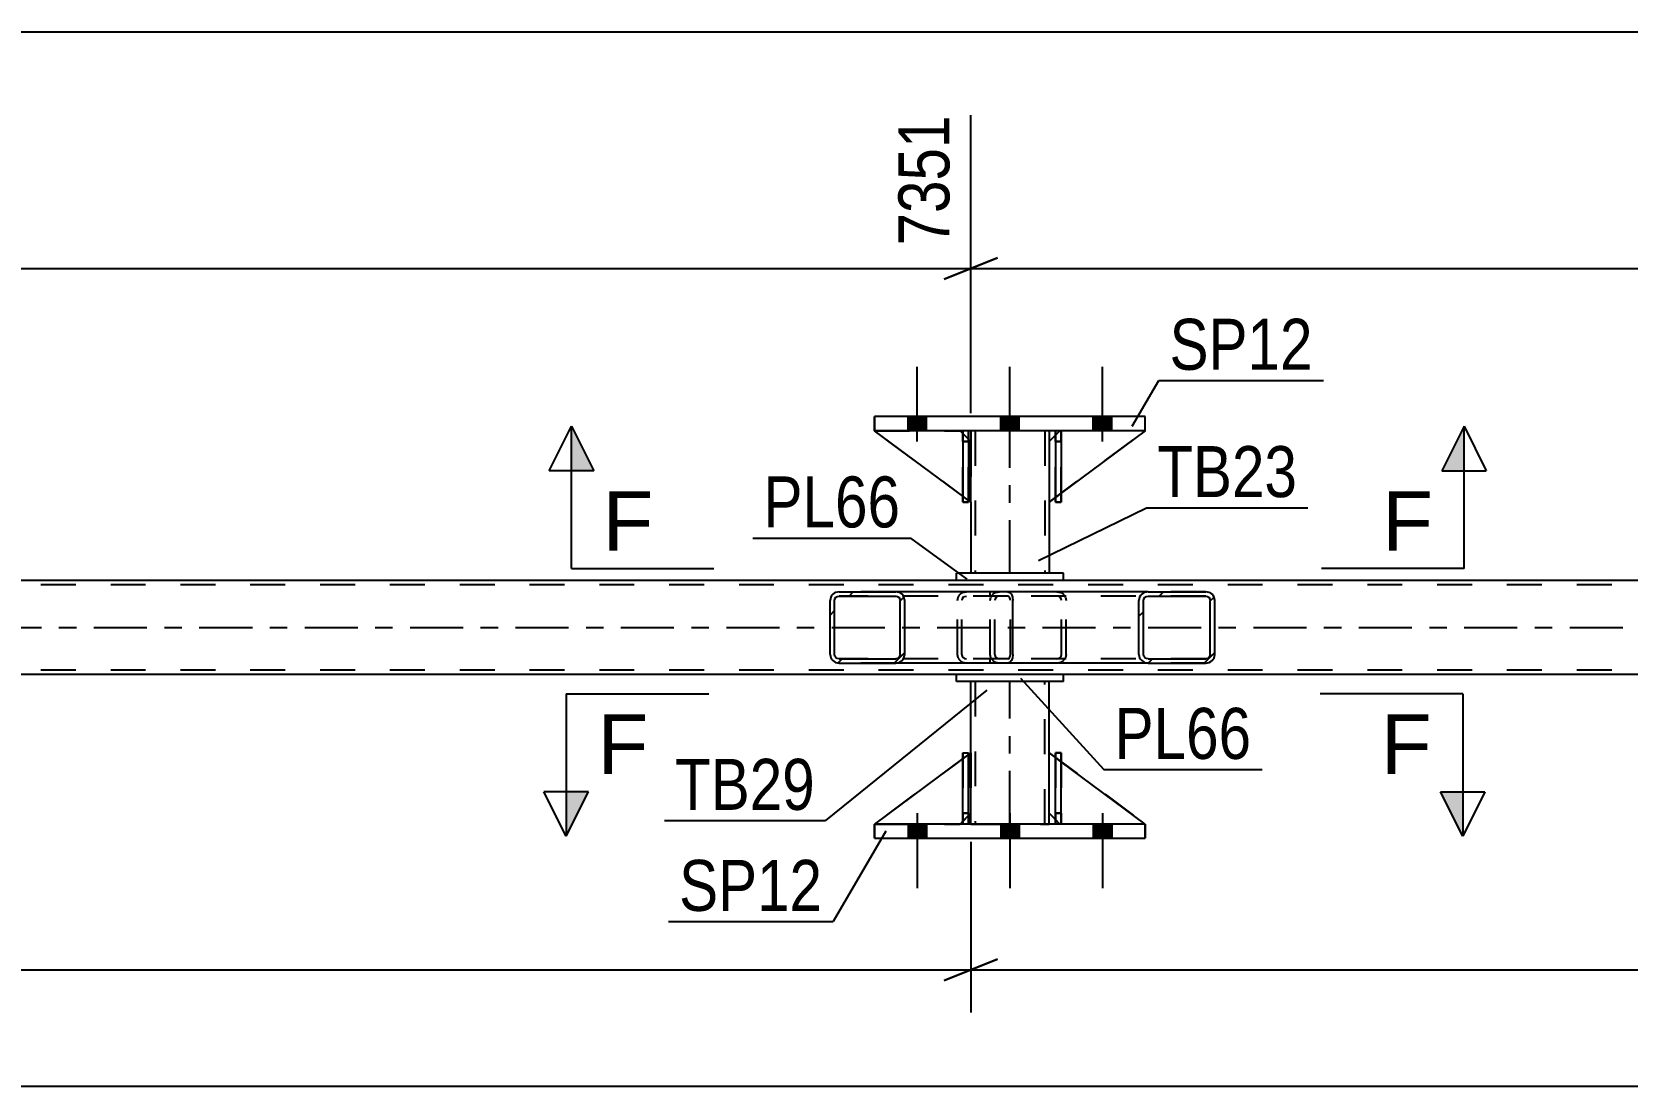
# Model space of a CAD drawing. Header units: millimetres. Extents: x 0 to 841, y 0 to 594.
# Drawn here: x 270.8 to 360.4, y 205.5 to 264.7 of the extents above; entities that cross this region are included whole.
import ezdxf

# ---------------------------------------------------------------- set-up
doc = ezdxf.new("R2010")
doc.units = ezdxf.units.MM
doc.linetypes.add('DXK_LINE_DOT2', pattern=[3.9198, 1.9599, -1.9599])
doc.linetypes.add('DXK_LINE_DOT3', pattern=[5.9187, 2.979, -0.9799, 0.9799, -0.9799])
doc.styles.add('Arial', font='ARIAL.TTF', dxfattribs={"height": 0.2})
doc.styles.add('Arial Narrow', font='ARIALN.TTF', dxfattribs={"height": 0.2})

# ---------------------------------------------------------------- blocks, each defined once
blk = doc.blocks.new('Part-247305199-4284 - 4236')
at = {"color": 2, "linetype": 'Continuous'}
for p, q in [((333.322, 243.115), (318.122, 243.115)), ((318.122, 242.315), (318.122, 243.115)), ((333.322, 242.315), (333.322, 243.115)), ((333.322, 242.315), (318.122, 242.315))]:
    blk.add_line(p, q, dxfattribs=at)
at = {"color": 7, "linetype": 'DXK_LINE_DOT2'}
for p, q in [((318.122, 243.115), (318.122, 242.315)), ((333.322, 242.315), (333.322, 243.115))]:
    blk.add_line(p, q, dxfattribs=at)
blk = doc.blocks.new('Part-247305199-4259 - 4236')
at = {"color": 2, "linetype": 'Continuous'}
for p, q in [((327.922, 220.835), (327.922, 224.235)), ((328.276, 223.973), (327.922, 224.235)), ((333.322, 220.235), (328.596, 223.736)), ((328.276, 220.481), (327.922, 220.835))]:
    blk.add_line(p, q, dxfattribs=at)
at = {"color": 7, "linetype": 'DXK_LINE_DOT2'}
for p, q in [((328.596, 223.736), (328.276, 223.973)), ((328.522, 220.235), (328.276, 220.481)), ((333.322, 220.235), (328.522, 220.235)), ((333.322, 220.235), (333.322, 220.235)), ((333.322, 220.235), (333.322, 220.235))]:
    blk.add_line(p, q, dxfattribs=at)
blk = doc.blocks.new('Part-247305199-4260 - 4236')
at = {"color": 7, "linetype": 'DXK_LINE_DOT2'}
for p, q in [((327.922, 220.835), (327.922, 224.235)), ((327.922, 224.235), (333.322, 220.235)), ((328.522, 220.235), (327.922, 220.835)), ((333.322, 220.235), (328.522, 220.235))]:
    blk.add_line(p, q, dxfattribs=at)
blk = doc.blocks.new('Part-247305199-4261 - 4236')
at = {"color": 7, "linetype": 'DXK_LINE_DOT2'}
for p, q in [((323.396, 224.142), (323.076, 223.905)), ((323.522, 220.835), (323.522, 224.235)), ((323.522, 220.835), (322.922, 220.235)), ((323.396, 220.709), (323.076, 220.389)), ((318.122, 220.235), (322.922, 220.235))]:
    blk.add_line(p, q, dxfattribs=at)
at = {"color": 2, "linetype": 'Continuous'}
for p, q in [((323.522, 224.235), (323.396, 224.142)), ((323.522, 220.835), (323.522, 224.235)), ((323.076, 223.905), (318.122, 220.235)), ((323.076, 220.389), (322.922, 220.235)), ((323.522, 220.835), (323.396, 220.709)), ((323.522, 220.835), (323.522, 220.835))]:
    blk.add_line(p, q, dxfattribs=at)
blk = doc.blocks.new('Part-247305199-4262 - 4236')
at = {"color": 7, "linetype": 'DXK_LINE_DOT2'}
for p, q in [((323.522, 224.235), (318.122, 220.235)), ((323.522, 220.835), (323.522, 224.235)), ((323.522, 224.235), (323.522, 220.835)), ((322.922, 220.235), (323.522, 220.835)), ((323.522, 220.835), (322.922, 220.235)), ((323.522, 220.835), (323.522, 220.835)), ((318.122, 220.235), (322.922, 220.235))]:
    blk.add_line(p, q, dxfattribs=at)
blk = doc.blocks.new('Part-247305199-4327 - 4236')
at = {"linetype": 'Continuous'}
h = blk.add_hatch(dxfattribs=at)
h.set_pattern_fill('', scale=0.7, style=0, pattern_type=0)
h.set_pattern_definition([(45, (337.1847, 232.9789), (-1.57154, 1.57154), [])])
h.paths.add_polyline_path([(337.224, 232.795), (337.185, 232.979), (337.074, 233.135), (336.908, 233.239), (336.713, 233.275), (333.478, 233.275), (333.282, 233.239), (333.117, 233.135), (333.006, 232.979), (332.967, 232.795), (332.967, 229.755), (333.006, 229.571), (333.117, 229.416), (333.282, 229.312), (333.478, 229.275), (336.713, 229.275), (336.908, 229.312), (337.074, 229.416), (337.185, 229.571), (337.224, 229.755)])
h.paths.add_polyline_path([(336.949, 229.663), (336.893, 229.585), (336.811, 229.533), (336.713, 229.515), (333.478, 229.515), (333.38, 229.533), (333.297, 229.585), (333.242, 229.663), (333.222, 229.755), (333.222, 232.795), (333.242, 232.887), (333.297, 232.965), (333.38, 233.017), (333.478, 233.035), (336.713, 233.035), (336.811, 233.017), (336.893, 232.965), (336.949, 232.887), (336.968, 232.795), (336.968, 229.755)])
at = {"color": 7, "linetype": 'DXK_LINE_DOT2'}
for p, q in [((324.618, 232.795), (324.656, 232.979)), ((324.892, 232.887), (324.873, 232.795)), ((324.948, 232.965), (324.892, 232.887)), ((324.933, 233.239), (325.128, 233.275)), ((325.031, 233.017), (324.948, 232.965)), ((325.128, 233.035), (325.031, 233.017)), ((325.61, 233.275), (325.128, 233.275)), ((336.713, 233.035), (325.128, 233.035)), ((328.363, 233.275), (328.559, 233.239)), ((328.461, 233.017), (328.363, 233.035)), ((328.544, 232.965), (328.461, 233.017)), ((328.599, 232.887), (328.544, 232.965)), ((328.619, 232.795), (328.599, 232.887)), ((328.835, 232.979), (328.874, 232.795)), ((336.713, 233.275), (333.478, 233.275)), ((324.618, 229.755), (324.618, 232.795)), ((324.873, 229.755), (324.873, 232.795)), ((328.619, 229.755), (328.619, 232.795)), ((328.874, 229.755), (328.874, 232.795)), ((324.656, 229.571), (324.618, 229.755)), ((324.873, 229.755), (324.892, 229.663)), ((324.892, 229.663), (324.948, 229.585)), ((325.128, 229.275), (324.933, 229.312)), ((324.948, 229.585), (325.031, 229.533)), ((325.031, 229.533), (325.128, 229.515)), ((336.713, 229.515), (325.128, 229.515)), ((328.363, 229.515), (328.461, 229.533)), ((328.559, 229.312), (328.363, 229.275)), ((328.461, 229.533), (328.544, 229.585)), ((328.544, 229.585), (328.599, 229.663)), ((328.599, 229.663), (328.619, 229.755)), ((328.874, 229.755), (328.835, 229.571)), ((325.61, 229.275), (325.128, 229.275)), ((336.713, 229.275), (333.478, 229.275))]:
    blk.add_line(p, q, dxfattribs=at)
at = {"color": 2, "linetype": 'Continuous'}
for p, q in [((333.478, 233.275), (325.61, 233.275)), ((333.006, 232.979), (332.967, 232.795)), ((333.222, 232.795), (333.242, 232.887)), ((333.242, 232.887), (333.297, 232.965)), ((333.478, 233.275), (333.282, 233.239)), ((333.297, 232.965), (333.38, 233.017)), ((333.38, 233.017), (333.478, 233.035)), ((333.478, 233.275), (336.713, 233.275)), ((333.478, 233.035), (336.713, 233.035)), ((336.908, 233.239), (336.713, 233.275)), ((336.713, 233.035), (336.811, 233.017)), ((336.811, 233.017), (336.893, 232.965)), ((336.893, 232.965), (336.949, 232.887)), ((336.949, 232.887), (336.968, 232.795)), ((337.224, 232.795), (337.185, 232.979)), ((332.967, 229.755), (332.967, 232.795)), ((333.222, 229.755), (333.222, 232.795)), ((336.968, 229.755), (336.968, 232.795)), ((337.224, 229.755), (337.224, 232.795)), ((332.967, 229.755), (333.006, 229.571)), ((333.242, 229.663), (333.222, 229.755)), ((333.297, 229.585), (333.242, 229.663)), ((333.282, 229.312), (333.478, 229.275)), ((333.38, 229.533), (333.297, 229.585)), ((333.478, 229.515), (333.38, 229.533)), ((333.478, 229.515), (336.713, 229.515)), ((336.811, 229.533), (336.713, 229.515)), ((336.713, 229.275), (336.908, 229.312)), ((336.893, 229.585), (336.811, 229.533)), ((336.949, 229.663), (336.893, 229.585)), ((336.968, 229.755), (336.949, 229.663)), ((337.185, 229.571), (337.224, 229.755)), ((333.478, 229.275), (325.61, 229.275)), ((333.478, 229.275), (336.713, 229.275))]:
    blk.add_line(p, q, dxfattribs=at)
at = {"color": 7, "linetype": 'DXK_LINE_DOT2'}
for centre, start, end in [((325.109, 232.774), 110.75831, 155.68004), ((328.383, 232.774), 24.31996, 69.24169), ((325.109, 229.776), 204.31996, 249.24169), ((328.383, 229.776), 290.75831, 335.68004)]:
    blk.add_arc(centre, 0.496, start, end, dxfattribs=at)
at = {"color": 2, "linetype": 'Continuous'}
for centre, start, end in [((333.458, 232.774), 110.75831, 155.68004), ((336.732, 232.774), 24.31996, 69.24169), ((333.458, 229.776), 204.31996, 249.24169), ((336.732, 229.776), 290.75831, 335.68004)]:
    blk.add_arc(centre, 0.496, start, end, dxfattribs=at)
blk = doc.blocks.new('Part-247305199-4263 - 4236')
at = {"color": 2, "linetype": 'Continuous'}
for p, q in [((323.076, 220.235), (323.076, 224.235)), ((323.076, 224.235), (323.396, 224.235)), ((323.396, 220.235), (323.396, 224.235)), ((323.076, 220.235), (323.076, 220.235)), ((323.396, 220.235), (323.076, 220.235))]:
    blk.add_line(p, q, dxfattribs=at)
at = {"color": 7, "linetype": 'DXK_LINE_DOT2'}
for p, q in [((323.076, 224.235), (323.076, 220.835)), ((323.396, 220.835), (323.396, 224.235)), ((323.076, 220.835), (323.076, 220.235)), ((323.076, 220.835), (323.396, 220.835)), ((323.396, 220.235), (323.396, 220.835)), ((323.396, 220.235), (323.396, 220.235))]:
    blk.add_line(p, q, dxfattribs=at)
blk = doc.blocks.new('Part-247305199-4328 - 4236')
at = {"linetype": 'Continuous'}
h = blk.add_hatch(dxfattribs=at)
h.set_pattern_fill('', scale=0.7, style=0, pattern_type=0)
h.set_pattern_definition([(45, (319.7739, 232.9789), (-1.57154, 1.57154), [])])
h.paths.add_polyline_path([(319.812, 232.795), (319.774, 232.979), (319.665, 233.135), (319.502, 233.239), (319.309, 233.275), (316.125, 233.275), (315.933, 233.239), (315.77, 233.135), (315.661, 232.979), (315.622, 232.795), (315.622, 229.755), (315.661, 229.571), (315.77, 229.416), (315.933, 229.312), (316.125, 229.275), (319.309, 229.275), (319.502, 229.312), (319.665, 229.416), (319.774, 229.571), (319.812, 229.755)])
h.paths.add_polyline_path([(319.542, 229.663), (319.487, 229.585), (319.406, 229.533), (319.309, 229.515), (316.125, 229.515), (316.029, 229.533), (315.947, 229.585), (315.893, 229.663), (315.874, 229.755), (315.874, 232.795), (315.893, 232.887), (315.947, 232.965), (316.029, 233.017), (316.125, 233.035), (319.309, 233.035), (319.406, 233.017), (319.487, 232.965), (319.542, 232.887), (319.561, 232.795), (319.561, 229.755)])
at = {"color": 2, "linetype": 'Continuous'}
for p, q in [((315.661, 232.979), (315.622, 232.795)), ((315.874, 232.795), (315.893, 232.887)), ((315.893, 232.887), (315.947, 232.965)), ((316.125, 233.275), (315.933, 233.239)), ((315.947, 232.965), (316.029, 233.017)), ((316.029, 233.017), (316.125, 233.035)), ((316.125, 233.275), (319.309, 233.275)), ((316.125, 233.035), (319.309, 233.035)), ((325.61, 233.275), (319.309, 233.275)), ((319.502, 233.239), (319.309, 233.275)), ((319.309, 233.035), (319.406, 233.017)), ((319.406, 233.017), (319.487, 232.965)), ((319.487, 232.965), (319.542, 232.887)), ((319.542, 232.887), (319.561, 232.795)), ((319.812, 232.795), (319.774, 232.979)), ((325.61, 233.275), (325.713, 233.239)), ((325.713, 233.239), (325.801, 233.135)), ((325.801, 233.135), (325.86, 232.979)), ((325.86, 232.979), (325.881, 232.795)), ((315.622, 229.755), (315.622, 232.795)), ((315.874, 229.755), (315.874, 232.795)), ((319.561, 229.755), (319.561, 232.795)), ((319.812, 229.755), (319.812, 232.795)), ((325.881, 229.755), (325.881, 232.795)), ((315.622, 229.755), (315.661, 229.571)), ((315.893, 229.663), (315.874, 229.755)), ((315.947, 229.585), (315.893, 229.663)), ((315.933, 229.312), (316.125, 229.275)), ((316.029, 229.533), (315.947, 229.585)), ((316.125, 229.515), (316.029, 229.533)), ((316.125, 229.515), (319.309, 229.515)), ((319.406, 229.533), (319.309, 229.515)), ((319.309, 229.275), (319.502, 229.312)), ((319.487, 229.585), (319.406, 229.533)), ((319.542, 229.663), (319.487, 229.585)), ((319.561, 229.755), (319.542, 229.663)), ((319.774, 229.571), (319.812, 229.755)), ((325.713, 229.312), (325.61, 229.275)), ((325.801, 229.416), (325.713, 229.312)), ((325.86, 229.571), (325.801, 229.416)), ((325.881, 229.755), (325.86, 229.571)), ((316.125, 229.275), (319.309, 229.275)), ((325.61, 229.275), (319.309, 229.275))]:
    blk.add_line(p, q, dxfattribs=at)
at = {"color": 7, "linetype": 'DXK_LINE_DOT2'}
for p, q in [((319.309, 233.275), (316.125, 233.275)), ((325.61, 233.035), (316.125, 233.035)), ((322.773, 232.795), (322.811, 232.979)), ((323.043, 232.887), (323.024, 232.795)), ((323.098, 232.965), (323.043, 232.887)), ((323.083, 233.239), (323.275, 233.275)), ((323.098, 232.965), (323.119, 232.979)), ((323.119, 232.979), (323.179, 233.017)), ((323.179, 233.017), (323.275, 233.035)), ((324.618, 233.035), (324.618, 233.275)), ((325.662, 233.017), (325.61, 233.035)), ((325.706, 232.965), (325.662, 233.017)), ((325.735, 232.887), (325.706, 232.965)), ((325.745, 232.795), (325.735, 232.887)), ((322.773, 229.755), (322.773, 232.795)), ((323.024, 229.755), (323.024, 232.795)), ((325.745, 229.755), (325.745, 232.795)), ((325.61, 229.515), (316.125, 229.515)), ((322.811, 229.571), (322.773, 229.755)), ((323.024, 229.755), (323.043, 229.663)), ((323.043, 229.663), (323.098, 229.585)), ((323.275, 229.275), (323.083, 229.312)), ((323.098, 229.585), (323.179, 229.533)), ((323.179, 229.533), (323.275, 229.515)), ((324.618, 229.275), (324.618, 229.515)), ((325.61, 229.515), (325.662, 229.533)), ((325.662, 229.533), (325.706, 229.585)), ((325.706, 229.585), (325.735, 229.663)), ((325.735, 229.663), (325.745, 229.755)), ((319.309, 229.275), (316.125, 229.275))]:
    blk.add_line(p, q, dxfattribs=at)
at = {"color": 2, "linetype": 'Continuous'}
for centre, start, end in [((316.111, 232.78), 111.1941, 156.1506), ((319.324, 232.78), 23.8494, 68.8059), ((316.111, 229.77), 203.8494, 248.8059), ((319.324, 229.77), 291.1941, 336.1506)]:
    blk.add_arc(centre, 0.492, start, end, dxfattribs=at)
at = {"color": 7, "linetype": 'DXK_LINE_DOT2'}
for centre, start, end in [((323.261, 232.78), 111.1941, 156.1506), ((323.261, 229.77), 203.8494, 248.8059)]:
    blk.add_arc(centre, 0.492, start, end, dxfattribs=at)
blk = doc.blocks.new('Part-247305199-4264 - 4236')
at = {"color": 2, "linetype": 'Continuous'}
for p, q in [((328.276, 220.235), (328.276, 224.235)), ((328.276, 224.235), (328.596, 224.235)), ((328.596, 220.235), (328.596, 224.235)), ((328.276, 220.235), (328.276, 220.235)), ((328.596, 220.235), (328.276, 220.235))]:
    blk.add_line(p, q, dxfattribs=at)
at = {"color": 7, "linetype": 'DXK_LINE_DOT2'}
for p, q in [((328.276, 224.235), (328.276, 220.835)), ((328.596, 220.835), (328.596, 224.235)), ((328.276, 220.835), (328.276, 220.235)), ((328.276, 220.835), (328.596, 220.835)), ((328.596, 220.235), (328.596, 220.835)), ((328.596, 220.235), (328.596, 220.235))]:
    blk.add_line(p, q, dxfattribs=at)
blk = doc.blocks.new('Part-247305199-4265 - 4236')
at = {"color": 7, "linetype": 'DXK_LINE_DOT2'}
for p, q in [((323.076, 224.235), (323.396, 224.235)), ((323.076, 220.835), (323.076, 224.235)), ((323.076, 224.235), (323.076, 220.235)), ((323.396, 224.235), (323.396, 220.835)), ((323.396, 220.235), (323.396, 224.141)), ((323.396, 220.835), (323.076, 220.835)), ((323.076, 220.235), (323.076, 220.835)), ((323.396, 220.835), (323.396, 220.235)), ((323.396, 220.235), (323.076, 220.235)), ((323.396, 220.235), (323.396, 220.235))]:
    blk.add_line(p, q, dxfattribs=at)
blk = doc.blocks.new('Part-247305199-4266 - 4236')
at = {"color": 7, "linetype": 'DXK_LINE_DOT2'}
for p, q in [((328.596, 224.235), (328.276, 224.235)), ((328.276, 220.835), (328.276, 224.235)), ((328.276, 224.235), (328.276, 220.235)), ((328.596, 224.235), (328.596, 220.835)), ((328.596, 220.235), (328.596, 224.235)), ((328.596, 220.835), (328.276, 220.835)), ((328.276, 220.235), (328.276, 220.835)), ((328.596, 220.835), (328.596, 220.235)), ((328.596, 220.235), (328.276, 220.235)), ((328.596, 220.235), (328.596, 220.235))]:
    blk.add_line(p, q, dxfattribs=at)
blk = doc.blocks.new('Part-247305199-4267 - 4236')
at = {"color": 2, "linetype": 'Continuous'}
for p, q in [((328.276, 242.069), (327.922, 241.715)), ((333.322, 242.315), (328.596, 238.814)), ((327.922, 241.715), (327.922, 238.315)), ((328.276, 238.577), (327.922, 238.315))]:
    blk.add_line(p, q, dxfattribs=at)
at = {"color": 7, "linetype": 'DXK_LINE_DOT2'}
for p, q in [((328.522, 242.315), (328.276, 242.069)), ((333.322, 242.315), (328.522, 242.315)), ((328.596, 238.814), (328.276, 238.577))]:
    blk.add_line(p, q, dxfattribs=at)
blk = doc.blocks.new('Part-247305199-4268 - 4236')
at = {"color": 7, "linetype": 'DXK_LINE_DOT2'}
for p, q in [((328.522, 242.315), (327.922, 241.715)), ((327.922, 238.315), (333.322, 242.315)), ((333.322, 242.315), (328.522, 242.315)), ((327.922, 241.715), (327.922, 238.315))]:
    blk.add_line(p, q, dxfattribs=at)
blk = doc.blocks.new('Part-247305199-4269 - 4236')
at = {"color": 2, "linetype": 'Continuous'}
for p, q in [((323.076, 238.646), (318.122, 242.315)), ((323.076, 242.161), (322.922, 242.315)), ((323.522, 241.715), (323.396, 241.841)), ((323.522, 241.715), (323.522, 241.715)), ((323.522, 238.315), (323.522, 241.715)), ((323.396, 238.409), (323.522, 238.315)), ((323.522, 238.315), (323.522, 238.315))]:
    blk.add_line(p, q, dxfattribs=at)
at = {"color": 7, "linetype": 'DXK_LINE_DOT2'}
for p, q in [((322.922, 242.315), (318.122, 242.315)), ((322.922, 242.315), (323.522, 241.715)), ((323.396, 241.841), (323.076, 242.161)), ((323.522, 241.715), (323.522, 238.315)), ((323.396, 238.409), (323.076, 238.646))]:
    blk.add_line(p, q, dxfattribs=at)
blk = doc.blocks.new('Part-247305199-4270 - 4236')
at = {"color": 7, "linetype": 'DXK_LINE_DOT2'}
for p, q in [((323.522, 238.315), (318.122, 242.315)), ((318.122, 242.315), (322.922, 242.315)), ((322.922, 242.315), (323.522, 241.715)), ((323.522, 241.715), (322.922, 242.315)), ((323.522, 241.715), (323.522, 238.315)), ((323.522, 241.715), (323.522, 241.715)), ((323.522, 241.715), (323.522, 238.315))]:
    blk.add_line(p, q, dxfattribs=at)
blk = doc.blocks.new('Part-247305199-4271 - 4236')
at = {"color": 2, "linetype": 'Continuous'}
for p, q in [((323.396, 242.315), (323.076, 242.315)), ((323.076, 242.315), (323.076, 238.315)), ((323.396, 242.315), (323.396, 242.315)), ((323.396, 242.315), (323.396, 238.315)), ((323.396, 238.315), (323.076, 238.315))]:
    blk.add_line(p, q, dxfattribs=at)
at = {"color": 7, "linetype": 'DXK_LINE_DOT2'}
for p, q in [((323.076, 241.715), (323.076, 242.315)), ((323.396, 241.715), (323.396, 242.315)), ((323.396, 242.315), (323.396, 242.315)), ((323.396, 241.715), (323.076, 241.715)), ((323.076, 241.715), (323.076, 238.315)), ((323.396, 238.315), (323.396, 241.715))]:
    blk.add_line(p, q, dxfattribs=at)
blk = doc.blocks.new('Part-247305199-4272 - 4236')
at = {"color": 2, "linetype": 'Continuous'}
for p, q in [((328.596, 242.315), (328.276, 242.315)), ((328.276, 242.315), (328.276, 238.315)), ((328.596, 242.315), (328.596, 242.315)), ((328.596, 242.315), (328.596, 238.315)), ((328.596, 238.315), (328.276, 238.315))]:
    blk.add_line(p, q, dxfattribs=at)
at = {"color": 7, "linetype": 'DXK_LINE_DOT2'}
for p, q in [((328.276, 241.715), (328.276, 242.315)), ((328.596, 241.715), (328.596, 242.315)), ((328.596, 242.315), (328.596, 242.315)), ((328.596, 241.715), (328.276, 241.715)), ((328.276, 241.715), (328.276, 238.315)), ((328.596, 238.315), (328.596, 241.715))]:
    blk.add_line(p, q, dxfattribs=at)
blk = doc.blocks.new('Part-247305199-4273 - 4236')
at = {"color": 7, "linetype": 'DXK_LINE_DOT2'}
for p, q in [((323.076, 241.715), (323.076, 242.315)), ((323.076, 242.315), (323.076, 242.315)), ((323.076, 242.315), (323.076, 238.315)), ((323.396, 242.315), (323.076, 242.315)), ((323.396, 241.715), (323.396, 242.315)), ((323.396, 238.315), (323.396, 242.315)), ((323.076, 238.315), (323.076, 241.715)), ((323.076, 241.715), (323.396, 241.715)), ((323.396, 241.715), (323.396, 238.315)), ((323.076, 238.315), (323.396, 238.315))]:
    blk.add_line(p, q, dxfattribs=at)
blk = doc.blocks.new('Part-247305199-4274 - 4236')
at = {"color": 7, "linetype": 'DXK_LINE_DOT2'}
for p, q in [((328.276, 241.715), (328.276, 242.315)), ((328.276, 242.315), (328.276, 242.315)), ((328.276, 242.315), (328.276, 238.315)), ((328.596, 242.315), (328.276, 242.315)), ((328.596, 241.715), (328.596, 242.315)), ((328.596, 238.315), (328.596, 242.315)), ((328.276, 238.315), (328.276, 241.715)), ((328.276, 241.715), (328.596, 241.715)), ((328.596, 241.715), (328.596, 238.315)), ((328.276, 238.315), (328.596, 238.315))]:
    blk.add_line(p, q, dxfattribs=at)
blk = doc.blocks.new('Part-247305199-4279 - 4236')
at = {"color": 2, "linetype": 'Continuous'}
for p, q in [((318.122, 219.435), (318.122, 220.235)), ((333.322, 220.235), (318.122, 220.235)), ((318.122, 219.435), (333.322, 219.435)), ((333.322, 219.435), (333.322, 220.235))]:
    blk.add_line(p, q, dxfattribs=at)
at = {"color": 7, "linetype": 'DXK_LINE_DOT2'}
for p, q in [((318.122, 220.235), (318.122, 219.435)), ((333.322, 220.235), (333.322, 219.435))]:
    blk.add_line(p, q, dxfattribs=at)
blk = doc.blocks.new('Part-247305199-4289 - 4236')
at = {"color": 2, "linetype": 'Continuous'}
for p, q in [((323.522, 224.235), (323.522, 228.235)), ((327.922, 224.235), (327.922, 228.235)), ((323.522, 220.235), (323.522, 220.835)), ((327.922, 220.235), (327.922, 220.835))]:
    blk.add_line(p, q, dxfattribs=at)
at = {"color": 7, "linetype": 'DXK_LINE_DOT2'}
for p, q in [((327.922, 228.235), (323.522, 228.235)), ((323.762, 228.235), (323.762, 220.235)), ((327.682, 220.235), (327.682, 228.235)), ((323.522, 220.835), (323.522, 224.235)), ((327.922, 220.835), (327.922, 224.235)), ((323.522, 220.235), (327.922, 220.235))]:
    blk.add_line(p, q, dxfattribs=at)
at = {"color": 7, "linetype": 'DXK_LINE_DOT3'}
blk.add_line((325.722, 220.235), (325.722, 228.235), dxfattribs=at)
blk = doc.blocks.new('Part-247305199-4294 - 4236')
at = {"color": 2, "linetype": 'Continuous'}
for p, q in [((328.722, 228.635), (322.722, 228.635)), ((322.722, 228.235), (322.722, 228.635)), ((328.722, 228.235), (328.722, 228.635)), ((328.722, 228.235), (322.722, 228.235))]:
    blk.add_line(p, q, dxfattribs=at)
blk = doc.blocks.new('Part-247305199-4299 - 4236')
at = {"color": 2, "linetype": 'Continuous'}
for p, q in [((328.722, 234.315), (322.722, 234.315)), ((322.722, 233.915), (322.722, 234.315)), ((328.722, 233.915), (322.722, 233.915)), ((328.722, 233.915), (328.722, 234.315))]:
    blk.add_line(p, q, dxfattribs=at)
blk = doc.blocks.new('Part-247305199-4320 - 4236')
at = {"color": 2, "linetype": 'Continuous'}
for p, q in [((323.522, 242.315), (323.522, 241.715)), ((327.922, 242.315), (327.922, 241.715)), ((323.522, 238.315), (323.522, 234.315)), ((327.922, 238.315), (327.922, 234.315))]:
    blk.add_line(p, q, dxfattribs=at)
at = {"color": 7, "linetype": 'DXK_LINE_DOT2'}
for p, q in [((327.922, 242.315), (323.522, 242.315)), ((323.762, 242.315), (323.762, 234.315)), ((327.682, 242.315), (327.682, 234.315)), ((323.522, 241.715), (323.522, 238.315)), ((327.922, 241.715), (327.922, 238.315)), ((327.922, 234.315), (323.522, 234.315))]:
    blk.add_line(p, q, dxfattribs=at)
at = {"color": 7, "linetype": 'DXK_LINE_DOT3'}
blk.add_line((325.722, 234.315), (325.722, 242.315), dxfattribs=at)
blk = doc.blocks.new('Part-247305199-4423 - 4236')
at = {"color": 2, "linetype": 'Continuous'}
for p, q in [((322.722, 233.915), (158.454, 233.915)), ((578.135, 233.915), (328.722, 233.915)), ((322.722, 228.635), (158.454, 228.635)), ((578.135, 228.635), (328.722, 228.635))]:
    blk.add_line(p, q, dxfattribs=at)
at = {"color": 7, "linetype": 'DXK_LINE_DOT2'}
for p, q in [((328.722, 233.915), (322.722, 233.915)), ((720.131, 233.675), (61.215, 233.675)), ((720.131, 228.875), (61.215, 228.875)), ((328.722, 228.635), (322.722, 228.635))]:
    blk.add_line(p, q, dxfattribs=at)
at = {"color": 7, "linetype": 'DXK_LINE_DOT3'}
blk.add_line((61.215, 231.275), (720.131, 231.275), dxfattribs=at)
blk = doc.blocks.new('Bolt-247305199-4432 - 4236')
at = {"linetype": 'Continuous'}
for points in [[(320.002, 242.315), (321.042, 242.315), (321.042, 243.115), (320.002, 243.115)], [(320.002, 242.315), (321.042, 242.315), (321.042, 243.115), (320.002, 243.115)], [(320.002, 242.315), (321.042, 242.315), (321.042, 243.115), (320.002, 243.115)], [(325.202, 242.315), (326.242, 242.315), (326.242, 243.115), (325.202, 243.115)], [(325.202, 242.315), (326.242, 242.315), (326.242, 243.115), (325.202, 243.115)], [(330.402, 242.315), (331.442, 242.315), (331.442, 243.115), (330.402, 243.115)], [(330.402, 242.315), (331.442, 242.315), (331.442, 243.115), (330.402, 243.115)], [(330.402, 242.315), (331.442, 242.315), (331.442, 243.115), (330.402, 243.115)]]:
    blk.add_hatch(color=1, dxfattribs=at).paths.add_polyline_path(points)
at = {"color": 1, "linetype": 'Continuous'}
for p, q in [((320.522, 241.715), (320.522, 245.915)), ((320.522, 241.715), (320.522, 245.915)), ((320.522, 241.715), (320.522, 245.915)), ((325.722, 241.715), (325.722, 245.915)), ((325.722, 241.715), (325.722, 245.915)), ((330.922, 241.715), (330.922, 245.915)), ((330.922, 241.715), (330.922, 245.915)), ((330.922, 241.715), (330.922, 245.915)), ((320.002, 242.315), (320.002, 243.115)), ((320.002, 242.315), (320.002, 243.115)), ((320.002, 242.315), (320.002, 243.115)), ((321.042, 242.315), (321.042, 243.115)), ((321.042, 242.315), (321.042, 243.115)), ((321.042, 242.315), (321.042, 243.115)), ((325.202, 242.315), (325.202, 243.115)), ((325.202, 242.315), (325.202, 243.115)), ((326.242, 242.315), (326.242, 243.115)), ((326.242, 242.315), (326.242, 243.115)), ((330.402, 242.315), (330.402, 243.115)), ((330.402, 242.315), (330.402, 243.115)), ((330.402, 242.315), (330.402, 243.115)), ((331.442, 242.315), (331.442, 243.115)), ((331.442, 242.315), (331.442, 243.115)), ((331.442, 242.315), (331.442, 243.115))]:
    blk.add_line(p, q, dxfattribs=at)
blk = doc.blocks.new('Bolt-247305199-4433 - 4236')
at = {"linetype": 'Continuous'}
for points in [[(321.042, 220.235), (320.002, 220.235), (320.002, 219.435), (321.042, 219.435)], [(321.042, 220.235), (320.002, 220.235), (320.002, 219.435), (321.042, 219.435)], [(321.042, 220.235), (320.002, 220.235), (320.002, 219.435), (321.042, 219.435)], [(326.242, 220.235), (325.202, 220.235), (325.202, 219.435), (326.242, 219.435)], [(326.242, 220.235), (325.202, 220.235), (325.202, 219.435), (326.242, 219.435)], [(331.442, 220.235), (330.402, 220.235), (330.402, 219.435), (331.442, 219.435)], [(331.442, 220.235), (330.402, 220.235), (330.402, 219.435), (331.442, 219.435)], [(331.442, 220.235), (330.402, 220.235), (330.402, 219.435), (331.442, 219.435)]]:
    blk.add_hatch(color=1, dxfattribs=at).paths.add_polyline_path(points)
at = {"color": 1, "linetype": 'Continuous'}
for p, q in [((320.522, 220.835), (320.522, 216.635)), ((320.522, 220.835), (320.522, 216.635)), ((320.522, 220.835), (320.522, 216.635)), ((325.722, 220.835), (325.722, 216.635)), ((325.722, 220.835), (325.722, 216.635)), ((330.922, 220.835), (330.922, 216.635)), ((330.922, 220.835), (330.922, 216.635)), ((330.922, 220.835), (330.922, 216.635)), ((320.002, 220.235), (320.002, 219.435)), ((320.002, 220.235), (320.002, 219.435)), ((320.002, 220.235), (320.002, 219.435)), ((321.042, 220.235), (321.042, 219.435)), ((321.042, 220.235), (321.042, 219.435)), ((321.042, 220.235), (321.042, 219.435)), ((325.202, 220.235), (325.202, 219.435)), ((325.202, 220.235), (325.202, 219.435)), ((326.242, 220.235), (326.242, 219.435)), ((326.242, 220.235), (326.242, 219.435)), ((330.402, 220.235), (330.402, 219.435)), ((330.402, 220.235), (330.402, 219.435)), ((330.402, 220.235), (330.402, 219.435)), ((331.442, 220.235), (331.442, 219.435)), ((331.442, 220.235), (331.442, 219.435)), ((331.442, 220.235), (331.442, 219.435))]:
    blk.add_line(p, q, dxfattribs=at)
blk = doc.blocks.new('StraightDimension-247305199-55220 - 4236')
at = {"color": 7, "linetype": 'Continuous'}
blk.add_line((52.595, 264.716), (728.751, 264.716), dxfattribs=at)
blk = doc.blocks.new('StraightDimension-247305199-55174 - 4236')
at = {"color": 7, "linetype": 'Continuous'}
for p, q in [((323.522, 243.315), (323.522, 260.034)), ((325.022, 252.022), (322.022, 250.822)), ((323.522, 251.422), (578.935, 251.422))]:
    blk.add_line(p, q, dxfattribs=at)
blk = doc.blocks.new('StraightDimension-247305199-55175 - 4236')
at = {"color": 7, "linetype": 'Continuous'}
for p, q in [((323.522, 243.315), (323.522, 260.034)), ((322.022, 250.822), (325.022, 252.022)), ((153.254, 251.422), (323.522, 251.422))]:
    blk.add_line(p, q, dxfattribs=at)
at = {"color": 0, "linetype": 'Continuous'}
blk.add_wipeout([(322.922, 260.634), (318.722, 260.634), (318.722, 252.122), (322.922, 252.122)], dxfattribs=at)
at = {"color": 3, "linetype": 'Continuous', "style": 'Arial Narrow'}
blk.add_text('7351', height=2.8633, rotation=90.00021, dxfattribs=at).set_placement((322.322, 252.722))
blk = doc.blocks.new('StraightDimension-247305199-55197 - 4236')
at = {"color": 7, "linetype": 'Continuous'}
for p, q in [((323.522, 219.235), (323.522, 209.645)), ((325.022, 212.645), (322.022, 211.445)), ((323.522, 212.045), (578.935, 212.045))]:
    blk.add_line(p, q, dxfattribs=at)
blk = doc.blocks.new('StraightDimension-247305199-55198 - 4236')
at = {"color": 7, "linetype": 'Continuous'}
for p, q in [((323.522, 219.235), (323.522, 209.645)), ((322.022, 211.445), (325.022, 212.645)), ((153.254, 212.045), (323.522, 212.045))]:
    blk.add_line(p, q, dxfattribs=at)
blk = doc.blocks.new('StraightDimension-247305199-55250 - 4236')
at = {"color": 7, "linetype": 'Continuous'}
blk.add_line((51.955, 205.518), (729.391, 205.518), dxfattribs=at)
blk = doc.blocks.new('Mark-247305199-4275 - 4236')
at = {"color": 30, "linetype": 'Continuous'}
for p in [(318.758, 219.838), (306.55, 214.756)]:
    blk.add_line(p, (315.789, 214.756), dxfattribs=at)
at = {"color": 0}
blk.add_wipeout([(315.189, 215.356), (315.189, 218.356), (307.15, 218.356), (307.15, 215.356)], dxfattribs=at)
blk.add_wipeout([(315.189, 215.356), (315.189, 218.356), (307.15, 218.356), (307.15, 215.356)], dxfattribs=at)
at = {"color": 3, "style": 'Arial Narrow'}
blk.add_text('SP12', height=2.8633, dxfattribs=at).set_placement((307.15, 215.356))
blk = doc.blocks.new('Mark-247305199-4280 - 4236')
at = {"color": 30, "linetype": 'Continuous'}
for p, q in [((332.577, 242.574), (334.086, 245.142)), ((334.086, 245.142), (343.325, 245.142))]:
    blk.add_line(p, q, dxfattribs=at)
at = {"color": 0}
blk.add_wipeout([(342.725, 245.742), (342.725, 248.742), (334.686, 248.742), (334.686, 245.742)], dxfattribs=at)
blk.add_wipeout([(342.725, 245.742), (342.725, 248.742), (334.686, 248.742), (334.686, 245.742)], dxfattribs=at)
at = {"color": 3, "style": 'Arial Narrow'}
blk.add_text('SP12', height=2.8633, dxfattribs=at).set_placement((334.686, 245.742))
blk = doc.blocks.new('Mark-247305199-4285 - 4236')
at = {"color": 30, "linetype": 'Continuous'}
for p in [(324.433, 227.745), (306.321, 220.43)]:
    blk.add_line(p, (315.375, 220.43), dxfattribs=at)
at = {"color": 0}
blk.add_wipeout([(314.775, 221.03), (314.775, 224.03), (306.921, 224.03), (306.921, 221.03)], dxfattribs=at)
blk.add_wipeout([(314.775, 221.03), (314.775, 224.03), (306.921, 224.03), (306.921, 221.03)], dxfattribs=at)
at = {"color": 3, "style": 'Arial Narrow'}
blk.add_text('TB29', height=2.8633, dxfattribs=at).set_placement((306.921, 221.03))
blk = doc.blocks.new('Mark-247305199-4290 - 4236')
at = {"color": 30, "linetype": 'Continuous'}
for p, q in [((326.312, 228.428), (331.002, 223.293)), ((331.002, 223.293), (339.878, 223.293))]:
    blk.add_line(p, q, dxfattribs=at)
at = {"color": 0}
blk.add_wipeout([(339.278, 223.893), (339.278, 226.893), (331.602, 226.893), (331.602, 223.893)], dxfattribs=at)
blk.add_wipeout([(339.278, 223.893), (339.278, 226.893), (331.602, 226.893), (331.602, 223.893)], dxfattribs=at)
at = {"color": 3, "style": 'Arial Narrow'}
blk.add_text('PL66', height=2.8633, dxfattribs=at).set_placement((331.602, 223.893))
blk = doc.blocks.new('Mark-247305199-4295 - 4236')
at = {"color": 30, "linetype": 'Continuous'}
for p in [(311.291, 236.289), (323.317, 233.981)]:
    blk.add_line(p, (320.166, 236.289), dxfattribs=at)
at = {"color": 0}
blk.add_wipeout([(319.566, 236.889), (319.566, 239.889), (311.891, 239.889), (311.891, 236.889)], dxfattribs=at)
blk.add_wipeout([(319.566, 236.889), (319.566, 239.889), (311.891, 239.889), (311.891, 236.889)], dxfattribs=at)
at = {"color": 3, "style": 'Arial Narrow'}
blk.add_text('PL66', height=2.8633, dxfattribs=at).set_placement((311.891, 236.889))
blk = doc.blocks.new('Mark-247305199-4316 - 4236')
at = {"color": 30, "linetype": 'Continuous'}
for p, q in [((327.32, 235.039), (333.396, 237.992)), ((333.396, 237.992), (342.45, 237.992))]:
    blk.add_line(p, q, dxfattribs=at)
at = {"color": 0}
blk.add_wipeout([(341.85, 238.592), (341.85, 241.592), (333.996, 241.592), (333.996, 238.592)], dxfattribs=at)
blk.add_wipeout([(341.85, 238.592), (341.85, 241.592), (333.996, 241.592), (333.996, 238.592)], dxfattribs=at)
at = {"color": 3, "style": 'Arial Narrow'}
blk.add_text('TB23', height=2.8633, dxfattribs=at).set_placement((333.996, 238.592))
blk = doc.blocks.new('SectionMark-247305199-4580 - 4236')
at = {"linetype": 'Continuous'}
for points in [[(302.354, 240.077), (301.104, 240.077), (301.104, 242.577)], [(351.218, 240.077), (349.968, 240.077), (351.218, 242.577)]]:
    blk.add_hatch(color=6, dxfattribs=at).paths.add_polyline_path(points)
at = {"color": 6, "linetype": 'Continuous'}
for p, q in [((299.854, 240.077), (301.104, 242.577)), ((301.104, 234.577), (301.104, 242.577)), ((301.104, 242.577), (302.354, 240.077)), ((351.218, 242.577), (349.968, 240.077)), ((351.218, 234.577), (351.218, 242.577)), ((351.218, 242.577), (352.468, 240.077)), ((302.354, 240.077), (299.854, 240.077)), ((349.968, 240.077), (352.468, 240.077)), ((301.104, 234.577), (309.104, 234.577)), ((351.218, 234.577), (343.218, 234.577))]:
    blk.add_line(p, q, dxfattribs=at)
at = {"color": 0, "linetype": 'Continuous'}
for points in [[(305.704, 235.577), (305.704, 239.077), (302.854, 239.077), (302.854, 235.577)], [(349.468, 235.577), (349.468, 239.077), (346.617, 239.077), (346.617, 235.577)]]:
    blk.add_wipeout(points, dxfattribs=at)
at = {"color": 3, "linetype": 'Continuous', "style": 'Arial'}
for p in [(302.854, 235.577), (346.617, 235.577)]:
    blk.add_text('F', height=3.343, dxfattribs=at).set_placement(p)
blk = doc.blocks.new('SectionMark-247305199-4584 - 4236')
at = {"linetype": 'Continuous'}
for points in [[(300.81, 222.045), (302.06, 222.045), (300.81, 219.545)], [(349.893, 222.045), (351.143, 222.045), (351.143, 219.545)]]:
    blk.add_hatch(color=6, dxfattribs=at).paths.add_polyline_path(points)
at = {"color": 6, "linetype": 'Continuous'}
for p, q in [((300.81, 227.545), (308.81, 227.545)), ((300.81, 227.545), (300.81, 219.545)), ((351.143, 227.545), (343.143, 227.545)), ((351.143, 227.545), (351.143, 219.545)), ((300.81, 219.545), (299.56, 222.045)), ((302.06, 222.045), (299.56, 222.045)), ((300.81, 219.545), (302.06, 222.045)), ((349.893, 222.045), (352.393, 222.045)), ((351.143, 219.545), (349.893, 222.045)), ((352.393, 222.045), (351.143, 219.545))]:
    blk.add_line(p, q, dxfattribs=at)
at = {"color": 0, "linetype": 'Continuous'}
for points in [[(305.411, 223.045), (305.411, 226.545), (302.56, 226.545), (302.56, 223.045)], [(349.393, 223.045), (349.393, 226.545), (346.542, 226.545), (346.542, 223.045)]]:
    blk.add_wipeout(points, dxfattribs=at)
at = {"color": 3, "linetype": 'Continuous', "style": 'Arial'}
for p in [(302.56, 223.045), (346.542, 223.045)]:
    blk.add_text('F', height=3.343, dxfattribs=at).set_placement(p)

msp = doc.modelspace()

# ---------------------------------------------------------------- block references
for name in ['Bolt-247305199-4432 - 4236', 'Part-247305199-4284 - 4236', 'Part-247305199-4269 - 4236', 'Part-247305199-4270 - 4236', 'Part-247305199-4271 - 4236', 'Part-247305199-4273 - 4236', 'Part-247305199-4320 - 4236', 'Part-247305199-4267 - 4236', 'Part-247305199-4268 - 4236', 'Part-247305199-4272 - 4236', 'Part-247305199-4274 - 4236', 'Part-247305199-4423 - 4236', 'Part-247305199-4299 - 4236', 'Part-247305199-4328 - 4236', 'Part-247305199-4327 - 4236', 'Part-247305199-4294 - 4236', 'Part-247305199-4289 - 4236', 'Part-247305199-4261 - 4236', 'Part-247305199-4262 - 4236', 'Part-247305199-4263 - 4236', 'Part-247305199-4265 - 4236', 'Part-247305199-4259 - 4236', 'Part-247305199-4260 - 4236', 'Part-247305199-4264 - 4236', 'Part-247305199-4266 - 4236', 'Bolt-247305199-4433 - 4236', 'Part-247305199-4279 - 4236']:
    msp.add_blockref(name, (0, 0))

# ---------------------------------------------------------------- next in the draw order: block references
for name in ['StraightDimension-247305199-55220 - 4236', 'StraightDimension-247305199-55197 - 4236']:
    msp.add_blockref(name, (0, 0))

# ---------------------------------------------------------------- next in the draw order: block references
for name in ['StraightDimension-247305199-55174 - 4236', 'Mark-247305199-4316 - 4236', 'Mark-247305199-4295 - 4236', 'StraightDimension-247305199-55198 - 4236']:
    msp.add_blockref(name, (0, 0))

# ---------------------------------------------------------------- next in the draw order: block references
for name in ['StraightDimension-247305199-55175 - 4236', 'Mark-247305199-4280 - 4236', 'StraightDimension-247305199-55250 - 4236']:
    msp.add_blockref(name, (0, 0))

# ---------------------------------------------------------------- next in the draw order: block references
for name in ['SectionMark-247305199-4580 - 4236', 'Mark-247305199-4290 - 4236', 'Mark-247305199-4285 - 4236', 'Mark-247305199-4275 - 4236']:
    msp.add_blockref(name, (0, 0))

# ---------------------------------------------------------------- next in the draw order: block references
msp.add_blockref('SectionMark-247305199-4584 - 4236', (0, 0))

doc.saveas('drawing.dxf')
